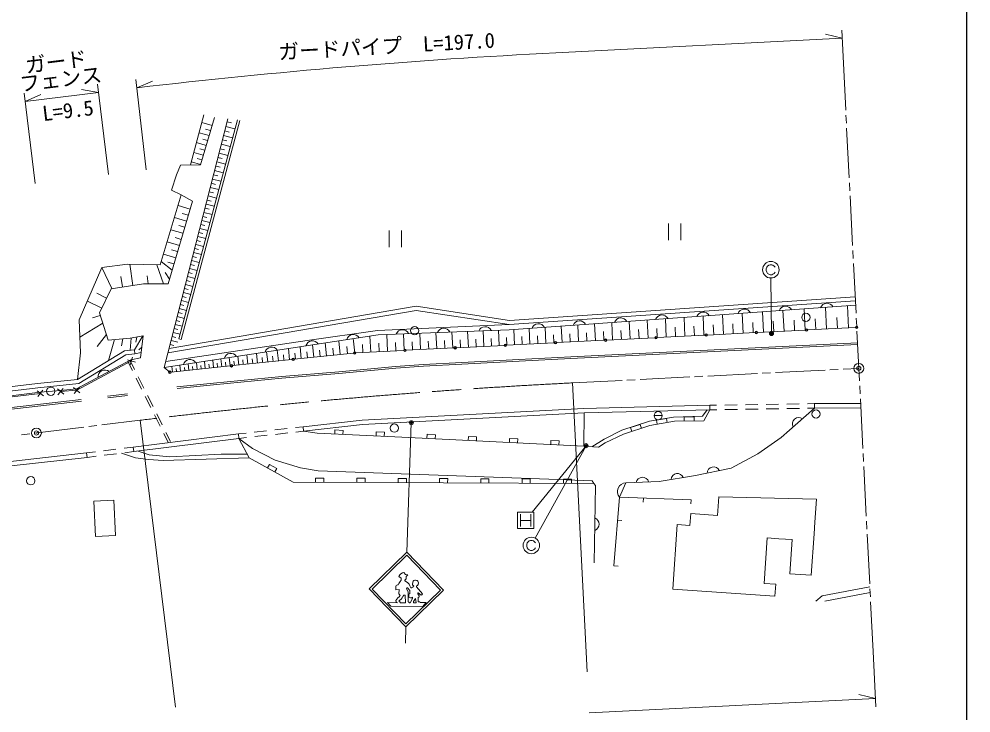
# Model space of a CAD drawing. Units: millimetres, scale not verified. Extents: x -206557 to 1343443, y -1222440 to 380000.
# Drawn here: x 464295 to 579500, y 246671 to 330654 of the extents above; entities that cross this region are included whole.
import ezdxf
from ezdxf.enums import TextEntityAlignment as Align

# ---------------------------------------------------------------- set-up
doc = ezdxf.new("R2010")
doc.units = ezdxf.units.MM
doc.header["$LTSCALE"] = 1000
doc.header["$PDMODE"] = 32
doc.header["$PDSIZE"] = 500
doc.linetypes.add('CHAIN', pattern=[18.5, 12, -1.5, 3.5, -1.5])
for name, color, linetype, lineweight in [('M-BGD', 7, 'Continuous', 13), ('M-BMK', 2, 'CHAIN', 13), ('M-BMK-SRVR', 3, 'Continuous', 13), ('M-STR-HTXT', 7, 'Continuous', 13), ('M-STR-STRC', 7, 'Continuous', 13), ('M-TTL-BAND', 7, 'Continuous', 25)]:
    doc.layers.add(name, color=color, linetype=linetype, lineweight=lineweight)
doc.styles.add('ＭＳ ゴシック', font='')
doc.styles.get('ＭＳ ゴシック').set_extended_font_data('MS Gothic')

msp = doc.modelspace()

# ---------------------------------------------------------------- linework, layer by layer
at = {"layer": 'M-BGD'}
for p, q in [((563905, 328323), (561878, 328821)), ((564304, 320455), (563855, 329321)), ((529255, 326568), (563905, 328323)), ((475124, 311847), (473785, 322765)), ((479692, 312393), (478416, 323319)), ((478532, 322326), (480449, 323154)), ((466245, 310758), (464906, 321676)), ((465028, 320683), (473906, 321772)), ((465028, 320683), (466940, 321522)), ((473906, 321772), (471848, 322124)), ((490716, 318454), (483643, 291955)), ((491006, 318376), (483933, 291878)), ((486674, 319045), (485055, 312995)), ((487661, 317776), (486432, 318140)), ((489469, 318216), (490020, 318075)), ((487297, 316547), (486101, 316901)), ((487479, 317161), (486865, 317343)), ((489188, 317119), (489734, 316980)), ((489328, 317665), (490430, 317383)), ((486943, 315350), (485778, 315695)), ((487120, 315949), (486522, 316126)), ((488911, 316034), (489451, 315896)), ((489049, 316574), (490140, 316295)), ((486598, 314185), (485464, 314521)), ((486770, 314768), (486188, 314940)), ((488637, 314961), (489171, 314824)), ((488773, 315495), (489852, 315219)), ((486262, 313052), (485158, 313379)), ((486430, 313619), (485863, 313786)), ((488230, 313370), (489287, 313100)), ((488365, 313898), (488893, 313763)), ((488500, 314427), (489568, 314154)), ((487963, 312325), (489008, 312057)), ((488097, 312847), (488619, 312714)), ((487699, 311290), (488733, 311026)), ((487831, 311807), (488348, 311675)), ((487437, 310266), (488461, 310005)), ((487568, 310778), (488080, 310647)), ((487050, 308752), (487551, 308624)), ((487178, 309253), (488191, 308995)), ((487307, 309760), (487814, 309630)), ((485000, 307647), (483542, 308079)), ((486795, 307755), (487291, 307629)), ((486922, 308251), (487924, 307995)), ((484568, 306189), (483102, 306623)), ((484784, 306918), (484055, 307134)), ((486543, 306769), (487034, 306644)), ((486668, 307260), (487660, 307006)), ((484351, 305456), (483618, 305673)), ((486170, 305307), (487141, 305059)), ((486294, 305793), (486779, 305669)), ((486418, 306278), (487399, 306027)), ((542899, 305902), (542899, 303902)), ((544399, 305902), (544399, 303902)), ((484135, 304723), (482660, 305159)), ((483916, 303985), (483179, 304203)), ((485922, 304338), (486883, 304093)), ((486046, 304823), (486526, 304700)), ((509087, 305043), (509087, 303043)), ((510587, 305043), (510587, 303043)), ((483698, 303248), (482215, 303687)), ((485674, 303370), (486625, 303127)), ((485798, 303854), (486273, 303733)), ((483260, 301765), (481768, 302206)), ((483479, 302507), (482737, 302726)), ((485303, 301916), (485768, 301798)), ((485427, 302401), (486367, 302161)), ((485551, 302885), (486021, 302765)), ((478078, 298424), (477687, 300985)), ((481778, 298604), (480986, 300916)), ((482818, 300274), (481495, 301303)), ((483039, 301019), (482293, 301240)), ((485055, 300947), (485515, 300830)), ((485179, 301432), (486109, 301194)), ((475517, 298034), (474325, 300574)), ((479920, 298616), (479800, 299594)), ((482494, 299176), (481965, 299962)), ((484808, 299979), (485262, 299862)), ((484932, 300463), (485851, 300228)), ((476798, 298229), (476602, 299509)), ((484436, 298525), (485335, 298296)), ((484560, 299010), (485010, 298895)), ((484684, 299494), (485593, 299262)), ((555363, 292595), (555295, 299308)), ((474897, 296885), (473690, 297462)), ((484189, 297556), (485077, 297329)), ((484313, 298041), (484757, 297927)), ((474321, 295678), (472564, 296516)), ((483817, 296103), (484251, 295992)), ((483941, 296588), (484819, 296363)), ((484065, 297072), (484504, 296960)), ((483570, 295134), (484024, 295018)), ((483694, 295619), (484561, 295397)), ((551935, 292634), (551813, 295032)), ((554382, 292759), (554257, 295205)), ((556878, 292886), (556751, 295382)), ((559426, 293015), (559296, 295563)), ((562025, 293147), (561893, 295747)), ((564678, 293282), (564543, 295935)), ((474428, 293857), (471661, 292166)), ((474130, 294784), (473203, 294486)), ((483322, 294165), (483772, 294051)), ((483446, 294650), (484304, 294431)), ((536128, 291831), (536022, 293911)), ((538252, 291939), (538144, 294062)), ((540418, 292049), (540308, 294216)), ((542629, 292161), (542517, 294372)), ((544886, 292276), (544771, 294532)), ((547188, 292393), (547071, 294695)), ((549538, 292512), (549418, 294862)), ((553158, 292696), (553096, 293920)), ((555630, 292822), (555566, 294070)), ((558152, 292950), (558087, 294224)), ((560726, 293081), (560659, 294381)), ((563352, 293215), (563284, 294541)), ((482951, 292712), (483788, 292498)), ((483075, 293197), (483519, 293083)), ((483198, 293681), (484046, 293464)), ((512897, 290649), (512796, 292632)), ((514852, 290749), (514752, 292704)), ((516780, 290847), (516682, 292775)), ((518682, 290944), (518586, 292846)), ((520558, 291039), (520463, 292915)), ((522409, 291133), (522315, 292983)), ((524252, 291227), (524158, 293070)), ((526132, 291322), (526037, 293203)), ((528051, 291420), (527954, 293339)), ((530010, 291520), (529910, 293478)), ((532008, 291621), (531906, 293619)), ((533028, 291673), (532976, 292693)), ((534047, 291725), (533944, 293764)), ((535088, 291778), (535035, 292818)), ((537190, 291885), (537136, 292946)), ((539335, 291994), (539280, 293077)), ((541524, 292105), (541468, 293210)), ((543758, 292219), (543700, 293347)), ((546037, 292334), (545978, 293486)), ((548363, 292453), (548303, 293627)), ((550736, 292573), (550675, 293772)), ((474878, 292456), (473750, 291008)), ((475864, 291858), (475130, 289325)), ((476855, 291941), (476705, 291094)), ((477845, 292036), (477751, 290574)), ((479274, 292308), (478256, 290620)), ((478560, 292172), (478420, 291562)), ((482703, 291743), (483530, 291532)), ((482827, 292228), (483266, 292116)), ((483933, 291878), (483643, 291955)), ((503178, 290062), (503006, 291716)), ((504916, 290243), (504735, 291981)), ((506867, 290343), (506768, 292293)), ((508904, 290446), (508801, 292484)), ((509909, 290498), (509858, 291502)), ((510914, 290549), (510812, 292558)), ((511905, 290599), (511855, 291590)), ((513874, 290699), (513825, 291677)), ((515816, 290798), (515767, 291762)), ((517731, 290895), (517683, 291846)), ((519620, 290991), (519573, 291929)), ((521483, 291086), (521436, 292011)), ((523330, 291180), (523283, 292101)), ((525192, 291275), (525144, 292215)), ((527092, 291371), (527043, 292331)), ((529031, 291470), (528981, 292449)), ((531009, 291570), (530958, 292569)), ((479148, 290922), (478773, 290602)), ((482579, 291259), (483013, 291148)), ((494387, 289147), (494259, 290373)), ((495676, 289281), (495542, 290570)), ((497031, 289422), (496890, 290777)), ((498455, 289571), (498306, 290995)), ((499203, 289649), (499125, 290397)), ((499952, 289726), (499796, 291223)), ((500738, 289808), (500656, 290595)), ((501525, 289890), (501361, 291463)), ((502351, 289976), (502265, 290803)), ((504047, 290153), (503957, 291022)), ((505891, 290293), (505842, 291269)), ((507886, 290395), (507834, 291413)), ((478371, 289126), (477414, 289416)), ((478017, 288102), (477464, 289212)), ((478285, 288236), (477732, 289346)), ((477747, 288793), (478038, 289750)), ((479001, 289655), (477822, 289403)), ((486833, 288360), (486744, 289220)), ((487828, 288464), (487733, 289372)), ((488823, 288567), (488723, 289523)), ((489827, 288672), (489723, 289677)), ((490356, 288727), (490301, 289255)), ((490884, 288782), (490774, 289838)), ((491439, 288840), (491381, 289395)), ((491994, 288898), (491878, 290008)), ((492577, 288958), (492516, 289542)), ((493161, 289019), (493039, 290186)), ((493774, 289083), (493710, 289696)), ((495031, 289214), (494964, 289859)), ((496353, 289352), (496283, 290029)), ((497743, 289496), (497669, 290208)), ((482855, 287946), (482785, 288612)), ((483352, 287998), (483315, 288355)), ((483849, 288049), (483775, 288764)), ((484347, 288101), (484307, 288483)), ((484844, 288153), (484765, 288916)), ((485341, 288205), (485299, 288610)), ((485839, 288257), (485754, 289068)), ((486336, 288308), (486291, 288738)), ((487331, 288412), (487283, 288866)), ((488325, 288516), (488275, 288994)), ((489325, 288620), (489273, 289122)), ((479132, 285865), (478463, 287207)), ((479401, 285999), (478731, 287341)), ((466560, 284959), (467174, 285748)), ((469714, 285239), (468947, 285881)), ((469010, 285176), (469651, 285944)), ((471662, 285413), (470894, 286055)), ((470957, 285350), (471599, 286117)), ((466867, 285354), (419902, 279477)), ((467262, 285047), (466473, 285660)), ((475012, 284995), (477407, 285301)), ((475038, 284797), (477432, 285102)), ((480248, 283628), (479578, 284970)), ((480516, 283761), (479847, 285104)), ((547900, 283914), (547914, 283364)), ((548723, 283927), (547906, 283914)), ((551223, 283965), (549723, 283942)), ((551231, 283415), (549732, 283392)), ((553723, 284003), (552223, 283980)), ((553731, 283453), (552231, 283430)), ((556222, 284042), (554723, 284019)), ((556231, 283492), (554731, 283469)), ((558722, 284080), (557222, 284057)), ((558731, 283530), (557231, 283507)), ((560540, 284108), (559722, 284095)), ((560548, 283558), (559730, 283545)), ((566166, 284144), (560545, 284108)), ((560545, 284108), (560548, 283558)), ((566170, 283594), (560548, 283558)), ((481363, 281390), (480694, 282733)), ((481632, 281524), (480962, 282867)), ((532664, 278965), (532686, 282979)), ((541147, 282657), (542147, 282657)), ((542635, 282311), (541453, 282104)), ((542722, 281819), (542635, 282311)), ((545996, 282517), (544796, 282498)), ((544796, 282498), (544804, 281998)), ((546004, 282017), (545996, 282517)), ((548732, 283377), (547914, 283364)), ((496746, 281102), (495255, 280937)), ((498672, 281315), (497740, 281212)), ((498671, 281315), (498733, 280769)), ((511764, 281796), (511229, 266112)), ((539452, 281592), (538312, 281217)), ((538312, 281217), (538468, 280742)), ((539608, 281117), (539452, 281592)), ((541453, 282104), (541540, 281612)), ((490835, 280447), (478104, 278852)), ((482362, 279386), (481809, 280495)), ((482631, 279520), (482078, 280629)), ((490835, 280447), (490904, 279902)), ((491776, 280552), (490843, 280448)), ((491837, 280005), (490904, 279902)), ((494261, 280827), (492770, 280662)), ((494321, 280280), (492830, 280115)), ((496806, 280555), (495315, 280390)), ((498733, 280769), (497800, 280665)), ((502524, 280922), (502501, 280422)), ((503523, 280875), (502524, 280922)), ((503500, 280376), (503523, 280875)), ((507519, 280688), (507496, 280189)), ((508518, 280642), (507519, 280688)), ((508495, 280142), (508518, 280642)), ((513678, 280394), (513654, 279895)), ((514677, 280345), (513678, 280394)), ((514652, 279846), (514677, 280345)), ((518672, 280150), (518648, 279651)), ((519671, 280101), (518672, 280150)), ((519646, 279602), (519671, 280101)), ((478104, 278852), (477017, 278717)), ((478172, 278306), (478104, 278852)), ((490904, 279902), (478172, 278306)), ((523666, 279906), (523642, 279407)), ((524665, 279857), (523666, 279906)), ((524640, 279358), (524665, 279857)), ((532915, 279013), (526413, 270967)), ((532915, 279013), (526770, 267810)), ((528660, 279662), (528636, 279162)), ((529659, 279613), (528660, 279662)), ((529634, 279114), (529659, 279613)), ((472462, 278152), (463273, 277115)), ((473544, 278286), (472456, 278151)), ((472462, 278152), (472524, 277605)), ((473611, 277740), (472524, 277605)), ((476024, 278594), (474536, 278409)), ((476092, 278048), (474604, 277863)), ((478172, 278306), (477085, 278171)), ((472524, 277605), (463335, 276568)), ((494602, 276759), (494360, 276322)), ((495477, 276275), (494602, 276759)), ((495235, 275837), (495477, 276275)), ((500171, 275093), (500169, 274593)), ((501171, 275089), (500171, 275093)), ((501169, 274589), (501171, 275089)), ((505171, 275073), (505169, 274573)), ((506171, 275069), (505171, 275073)), ((506169, 274569), (506171, 275069)), ((510171, 275053), (510169, 274553)), ((511171, 275049), (510171, 275053)), ((511169, 274549), (511171, 275049)), ((515170, 275033), (515168, 274533)), ((516170, 275029), (515170, 275033)), ((516168, 274529), (516170, 275029)), ((520170, 275013), (520168, 274513)), ((521170, 275009), (520170, 275013)), ((521168, 274509), (521170, 275009)), ((525170, 274993), (525168, 274493)), ((526170, 274989), (525170, 274993)), ((526168, 274489), (526170, 274989)), ((530170, 274973), (530168, 274473)), ((531170, 274969), (530170, 274973)), ((531168, 274469), (531170, 274969)), ((537725, 274512), (536963, 272790)), ((539852, 272685), (539834, 272185)), ((545632, 272475), (545614, 271975)), ((524615, 268979), (524615, 270979)), ((524615, 270979), (526615, 270979)), ((526615, 270979), (526615, 268979)), ((524990, 270729), (524990, 269229)), ((524990, 269979), (526240, 269979)), ((526240, 270729), (526240, 269229)), ((536739, 270023), (537237, 269983)), ((560513, 268345), (560611, 269766)), ((526615, 268979), (524615, 268979)), ((545487, 269377), (543962, 269481)), ((560169, 263332), (560513, 268345)), ((506663, 261678), (511229, 266112)), ((507016, 261673), (511223, 265758)), ((515309, 261551), (511223, 265758)), ((515662, 261545), (511229, 266112)), ((536290, 264488), (536789, 264448)), ((510261, 263201), (510541, 262966)), ((510541, 262966), (510531, 262724)), ((511084, 263414), (510880, 263689)), ((510992, 262728), (510991, 262665)), ((511162, 262916), (510992, 262728)), ((511361, 263387), (511084, 263414)), ((511361, 263387), (511155, 263199)), ((511155, 263199), (511162, 262916)), ((557560, 263511), (560169, 263332)), ((506663, 261678), (511096, 257112)), ((507016, 261673), (511101, 257465)), ((509892, 262006), (509885, 261591)), ((509885, 261591), (510290, 261602)), ((510290, 261602), (510276, 261071)), ((511096, 257112), (515662, 261545)), ((511101, 257465), (515309, 261551)), ((511203, 261703), (511208, 261824)), ((511389, 261313), (511203, 261703)), ((511208, 261824), (511293, 261826)), ((511293, 261826), (511610, 261475)), ((511594, 262061), (511729, 261805)), ((511729, 261805), (511798, 261804)), ((511930, 262160), (511948, 262552)), ((512055, 262014), (511930, 262160)), ((512054, 261916), (512055, 262014)), ((512408, 262038), (512406, 261916)), ((512406, 261916), (513109, 261092)), ((512594, 262537), (512638, 262404)), ((512638, 262404), (512613, 262237)), ((555782, 260798), (555882, 262253)), ((510276, 261071), (510435, 260878)), ((510750, 260769), (510873, 260912)), ((510873, 260912), (511035, 260915)), ((511035, 260915), (511082, 259994)), ((511387, 260137), (511389, 261313)), ((511600, 261147), (511483, 261042)), ((511483, 261042), (511484, 260706)), ((511610, 261475), (511600, 261147)), ((511910, 260525), (511621, 260000)), ((511894, 260694), (511910, 260525)), ((512020, 260175), (512261, 260532)), ((512261, 260532), (512356, 259997)), ((512540, 261198), (512539, 261092)), ((512539, 261092), (512707, 260856)), ((512617, 261200), (512540, 261198)), ((512704, 260711), (512585, 260639)), ((512585, 260639), (512610, 260119)), ((512947, 260938), (512617, 261200)), ((512707, 260856), (512704, 260711)), ((513057, 260981), (512947, 260938)), ((513109, 261092), (513057, 260981)), ((561825, 260217), (567300, 261265)), ((508884, 260026), (510090, 260008)), ((508884, 260026), (509272, 259581)), ((509272, 259581), (513104, 259524)), ((510451, 260003), (511082, 259994)), ((511621, 260000), (511541, 260004)), ((512020, 260006), (512020, 260175)), ((512097, 260001), (512020, 260006)), ((512097, 260001), (512356, 259997)), ((512875, 260035), (513585, 260024)), ((513585, 260024), (513104, 259524)), ((511096, 257112), (511067, 255112)), ((567662, 254118), (568001, 247426)), ((567951, 248425), (565923, 248923)), ((533300, 246671), (567951, 248425))]:
    msp.add_line(p, q, dxfattribs=at)
for points in [[(479001, 289655), (479310, 292315), (477729, 292014), (475091, 291794), (474035, 295079), (475439, 298022), (479360, 298620), (482324, 298601), (485283, 308606), (483934, 309379), (482752, 309956), (483339, 311818), (483836, 312981), (486249, 313010), (487945, 318735)], [(482551, 287914), (481867, 288471), (489563, 318587)], [(483934, 309379), (481376, 300908), (477441, 300990), (474325, 300574), (471571, 294231), (471744, 290266), (471379, 287030)], [(478301, 290122), (477231, 290024), (471543, 286545), (466575, 286028), (446138, 283618), (430989, 281810), (420516, 280577), (424885, 300663)], [(478256, 290620), (477069, 290512), (471379, 287030), (466520, 286525), (446079, 284115), (430930, 282306), (421153, 281155), (425374, 300557)], [(565515, 296538), (523629, 293671), (512355, 295384), (482320, 290244)], [(565480, 297037), (523650, 294174), (512350, 295891), (482456, 290774)], [(565542, 296006), (523621, 293032), (507760, 292446), (481867, 288471)], [(482058, 289220), (499185, 291761), (507682, 292964), (523629, 293671)], [(483412, 286124), (487810, 286569), (496087, 287386), (502989, 287939), (509867, 288598), (513251, 288848), (517873, 289071), (524802, 289430), (531070, 289775), (565771, 291482)], [(478256, 290620), (478301, 290122), (479074, 290284)], [(483432, 285925), (487830, 286370), (496105, 287187), (503006, 287739), (509884, 288399), (513263, 288648), (517883, 288871), (524813, 289231), (531081, 289575), (565781, 291283)], [(477822, 289403), (471234, 285881), (469317, 285709), (466852, 285503), (419885, 279626)], [(477893, 289271), (471278, 285734), (469330, 285560)], [(419798, 278080), (439315, 280729), (457363, 282964), (471829, 284624)], [(419821, 277882), (439340, 280531), (457386, 282766), (471852, 284426)], [(547900, 283914), (532665, 283528), (505830, 282127), (498671, 281315)], [(560548, 283558), (556549, 280026), (553704, 278016), (550461, 276295), (546144, 275393), (541750, 274694), (537725, 274512)], [(547914, 283364), (532686, 282979), (505876, 281578), (498733, 280769)], [(547914, 283364), (547172, 282036), (543636, 281979), (540625, 281451), (537450, 280408), (535218, 279350), (534406, 278826), (532664, 278965)], [(533618, 278889), (535118, 279817), (537243, 280911), (540602, 281988), (543505, 282481), (547006, 282595), (547570, 283356)], [(532664, 278965), (510624, 280043), (500372, 280522), (498733, 280769)], [(533873, 274458), (497464, 274603), (492131, 277556), (490904, 279902)], [(490904, 279902), (492536, 278658), (495305, 277277), (498374, 276320), (500487, 275967), (528431, 274972), (533667, 274769), (533873, 274458)], [(492131, 277556), (481725, 277244), (479957, 277350), (478378, 277561), (476701, 278124)], [(478695, 278372), (480045, 277912), (482562, 277687), (488761, 277998), (491901, 277995)], [(533897, 264847), (534075, 274192), (533873, 274458)], [(536290, 264488), (536963, 272790), (545632, 272475)], [(560611, 269766), (560802, 272547), (548968, 272813), (548815, 270576)], [(548815, 270576), (545584, 270798), (545487, 269377)], [(543962, 269481), (543424, 261647), (555782, 260798)], [(555882, 262253), (554459, 262350), (554837, 267856), (556260, 267758)], [(557560, 263511), (557844, 267649), (556260, 267758)], [(560725, 260206), (561512, 260838), (567266, 261938)]]:
    msp.add_lwpolyline(points, dxfattribs=at)
msp.add_lwpolyline([(475755, 272417), (475960, 268151), (473565, 268035), (473359, 272302)], close=True, dxfattribs=at)
for centre, radius in [((559523, 294548), 500), ((512174, 292939), 500), ((555363, 292595), 150), ((555363, 292595), 120), ((555363, 292595), 90), ((555363, 292595), 60), ((555363, 292595), 30), ((555363, 292595), 20), ((468138, 285611), 500), ((541647, 282657), 500), ((560752, 282848), 500), ((509712, 281148), 500), ((511764, 281796), 150), ((511764, 281796), 120), ((511764, 281796), 90), ((511764, 281796), 60), ((511764, 281796), 30), ((511764, 281796), 20), ((532915, 279013), 150), ((532915, 279013), 120), ((532915, 279013), 90), ((532915, 279013), 60), ((532915, 279013), 30), ((532915, 279013), 20), ((465712, 274772), 500)]:
    msp.add_circle(centre, radius, dxfattribs=at)
for centre, radius, start, end in [((568443, -447440), 775000, 96.99223, 96.99223), ((568443, -447440), 775000, 92.89838, 96.66212), ((562060, 295445), 812, 26.67803, 161.4383), ((547097, 294384), 812, 26.67803, 161.4383), ((552085, 294738), 812, 26.67803, 161.4383), ((557072, 295092), 812, 26.67803, 161.4383), ((527147, 292969), 812, 26.67803, 161.4383), ((532135, 293322), 812, 26.67803, 161.4383), ((537122, 293676), 812, 26.67803, 161.4383), ((542110, 294030), 812, 26.67803, 161.4383), ((510705, 292242), 812, 24.7355, 159.49577), ((515702, 292426), 812, 24.7355, 159.49577), ((520699, 292611), 812, 24.7355, 159.49577), ((499803, 290908), 812, 31.34703, 166.1073), ((504745, 291667), 812, 31.34703, 166.1073), ((494861, 290149), 812, 31.34703, 166.1073), ((484976, 288632), 812, 31.34703, 166.1073), ((489919, 289391), 812, 31.34703, 166.1073), ((474675, 287366), 812, 50.75678, 185.51705), ((558660, 281665), 769, 54.13189, 208.77112), ((543973, 274877), 769, 21.72307, 176.3623), ((548337, 275679), 769, 24.47724, 179.11647), ((537745, 273473), 1039, 91.08402, 221.12277), ((539745, 274434), 769, 15.26871, 169.90795), ((533673, 269525), 812, 291.52803, 66.2883), ((511794, 261560), 1718, 137.33173, 159.22404), ((511046, 262841), 863, 101.06459, 155.35108), ((512240, 262399), 330, 83.10944, 152.27993), ((512313, 262427), 301, 21.40088, 96.52527), ((510164, 261862), 308, 85.44337, 152.11353), ((510562, 261633), 1117, 22.52514, 67.429), ((512027, 261629), 288, 84.67861, 142.5187), ((512304, 262349), 329, 288.38537, 339.92403), ((513010, 258050), 3825, 132.32641, 144.23817), ((508727, 261986), 2360, 310.38541, 328.97907), ((511694, 260859), 260, 216.20198, 320.45873), ((510181, 260268), 275, 176.16714, 250.70087), ((510191, 259924), 271, 16.83567, 76.0943), ((511360, 259949), 190, 16.95072, 81.75239), ((512638, 259748), 372, 50.50991, 94.38931)]:
    msp.add_arc(centre, radius, start, end, dxfattribs=at)
for p in [(555363, 292595), (565928, 288374), (511764, 281796), (532915, 279013)]:
    msp.add_point(p, dxfattribs=at)
at = {"layer": 'M-BMK'}
for p, q in [((564345, 319634), (564304, 320455)), ((564426, 318036), (564376, 319035)), ((564760, 311445), (564456, 317437)), ((564841, 309847), (564790, 310845)), ((565174, 303255), (564871, 309247)), ((565255, 301657), (565205, 302656)), ((565589, 295065), (565286, 301058)), ((565670, 293468), (565619, 294466)), ((566004, 286876), (565700, 292868)), ((555846, 287863), (561838, 288167)), ((562437, 288197), (563436, 288248)), ((564035, 288278), (565928, 288374)), ((531277, 286619), (537270, 286923)), ((537869, 286953), (538868, 287004)), ((539467, 287034), (545459, 287337)), ((546058, 287368), (547057, 287418)), ((547656, 287449), (553649, 287752)), ((554248, 287782), (555247, 287833)), ((566085, 285278), (566034, 286277)), ((566418, 278686), (566115, 284679)), ((466181, 280525), (472136, 281255)), ((472732, 281328), (473724, 281450)), ((474320, 281523), (478968, 282093)), ((464593, 280330), (465585, 280452)), ((566499, 277089), (566449, 278087)), ((566833, 270497), (566530, 276489)), ((566914, 268899), (566863, 269898)), ((567248, 262307), (566944, 268300)), ((567329, 260709), (567278, 261708)), ((567662, 254118), (567359, 260110))]:
    msp.add_line(p, q, dxfattribs=at)
msp.add_arc((568443, -447440), 735000, 92.89838, 96.99223, dxfattribs=at)
at = {"layer": 'M-BMK-SRVR'}
for centre in [(565928, 288374), (466400, 280552)]:
    msp.add_circle(centre, 600, dxfattribs=at)
for p in [(565928, 288374), (466400, 280552)]:
    msp.add_point(p, dxfattribs=at)
at = {"layer": 'M-STR-HTXT'}
for p, q in [((531277, 286619), (533047, 251664)), ((478968, 282093), (483228, 247354))]:
    msp.add_line(p, q, dxfattribs=at)
at = {"layer": 'M-STR-STRC'}
for p, q in [((554885, 300764), (554785, 300614)), ((555035, 300864), (554885, 300764)), ((555185, 300914), (555035, 300864)), ((555385, 300914), (555185, 300914)), ((555535, 300864), (555385, 300914)), ((555685, 300764), (555535, 300864)), ((555785, 300614), (555685, 300764)), ((554785, 300614), (554735, 300414)), ((554735, 300414), (554735, 300214)), ((554735, 300214), (554785, 300014)), ((554785, 300014), (554885, 299864)), ((554885, 299864), (555035, 299764)), ((555035, 299764), (555185, 299714)), ((555185, 299714), (555385, 299714)), ((555385, 299714), (555535, 299764)), ((555535, 299764), (555685, 299864)), ((555685, 299864), (555785, 300014)), ((547599, 292414), (553375, 292708)), ((553675, 292723), (559451, 293016)), ((559751, 293032), (565527, 293325)), ((523296, 291178), (529072, 291472)), ((529372, 291487), (535148, 291781)), ((535448, 291796), (541224, 292090)), ((541524, 292105), (547300, 292399)), ((505069, 290251), (510845, 290545)), ((511145, 290560), (516921, 290854)), ((517220, 290869), (522997, 291163)), ((490156, 288706), (497314, 289452)), ((497612, 289483), (504770, 290228)), ((482700, 287930), (489858, 288675)), ((525897, 267397), (525797, 267247)), ((526047, 267497), (525897, 267397)), ((526197, 267547), (526047, 267497)), ((526397, 267547), (526197, 267547)), ((526547, 267497), (526397, 267547)), ((526697, 267397), (526547, 267497)), ((526797, 267247), (526697, 267397)), ((525797, 267247), (525747, 267047)), ((525747, 267047), (525747, 266847)), ((525747, 266847), (525797, 266647)), ((525797, 266647), (525897, 266497)), ((525897, 266497), (526047, 266397)), ((526047, 266397), (526197, 266347)), ((526197, 266347), (526397, 266347)), ((526397, 266347), (526547, 266397)), ((526547, 266397), (526697, 266497)), ((526697, 266497), (526797, 266647))]:
    msp.add_line(p, q, dxfattribs=at)
for centre, radius in [((555285, 300314), 1000), ((553525, 292715), 150), ((553525, 292715), 120), ((553525, 292715), 100), ((559601, 293024), 150), ((559601, 293024), 120), ((559601, 293024), 100), ((565677, 293333), 150), ((565677, 293333), 120), ((565677, 293333), 100), ((529222, 291479), 150), ((529222, 291479), 120), ((529222, 291479), 100), ((535298, 291788), 150), ((535298, 291788), 120), ((535298, 291788), 100), ((541374, 292097), 150), ((541374, 292097), 120), ((541374, 292097), 100), ((547449, 292406), 150), ((547449, 292406), 120), ((547449, 292406), 100), ((504919, 290244), 150), ((504919, 290244), 120), ((504919, 290244), 100), ((510995, 290553), 150), ((510995, 290553), 120), ((510995, 290553), 100), ((517071, 290862), 150), ((517071, 290862), 120), ((517071, 290862), 100), ((523146, 291171), 150), ((523146, 291171), 120), ((523146, 291171), 100), ((497463, 289467), 150), ((497463, 289467), 120), ((497463, 289467), 100), ((482551, 287914), 150), ((482551, 287914), 120), ((482551, 287914), 100), ((490007, 288691), 150), ((490007, 288691), 120), ((490007, 288691), 100), ((526297, 266947), 1000)]:
    msp.add_circle(centre, radius, dxfattribs=at)
at = {"layer": 'M-TTL-BAND'}
msp.add_line((579000, 20000), (579000, 370000), dxfattribs=at)

# ---------------------------------------------------------------- texts
at = {"layer": 'M-BGD', "style": 'ＭＳ ゴシック'}
for s, rotation, p in [('ガードパイプ\u3000L=197.0', 3.152, (508868, 325921)), ('ガード', 6.992, (468950, 324027)), ('フェンス', 6.992, (469509, 321921)), ('L=9.5', 6.992, (470395, 318126))]:
    msp.add_text(s, height=1833, rotation=rotation, dxfattribs=at).set_placement(p, align=Align.BOTTOM_CENTER)

doc.saveas('drawing.dxf')
